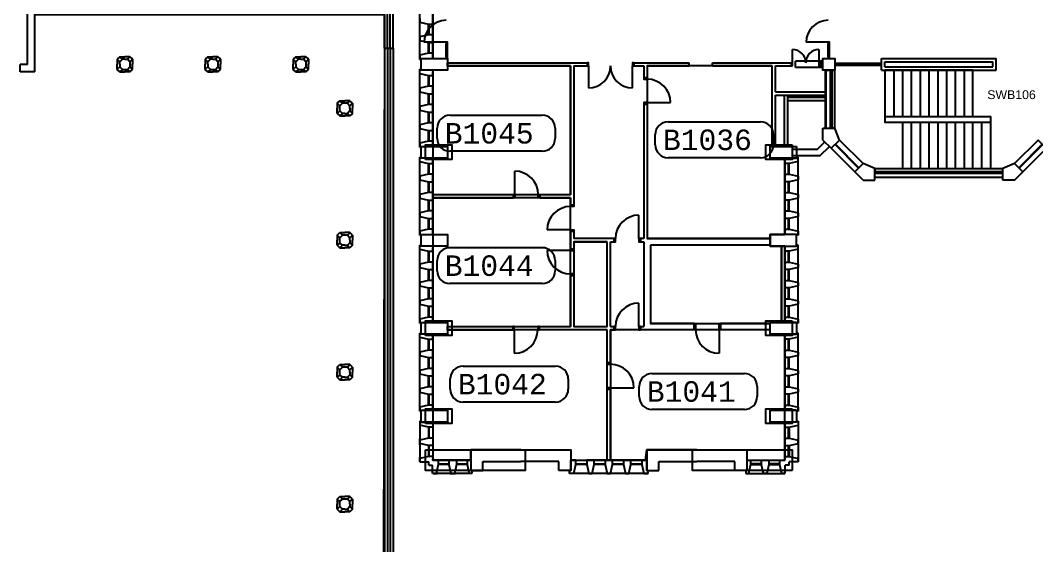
# Model space of a CAD drawing. Header units: millimetres. Extents: x -12337 to 132498, y -9485 to 82319.
# Drawn here: x -12337 to 22313, y 8752 to 26669 of the extents above; entities that cross this region are included whole.
import ezdxf

# ---------------------------------------------------------------- set-up
doc = ezdxf.new("R2010")
doc.units = ezdxf.units.MM
for name, color, linetype in [('Basement 1 - Doors Windows and Openings', 7, 'Continuous'), ('Basement 1 - General', 7, 'Continuous'), ('Basement 1 - Spaces and Zones', 7, 'Continuous'), ('Basement 1 - Stairs', 7, 'Continuous'), ('Basement 1 - Structural Members', 7, 'Continuous'), ('Basement 1 - Walls', 7, 'Continuous'), ('Basement 2 - Spaces and Zones', 7, 'Continuous'), ('Basement 2 - Structural Members', 7, 'Continuous')]:
    doc.layers.add(name, color=color, linetype=linetype)
doc.styles.add('arial', font='arial.ttf')
doc.styles.add('monotxt', font='monotxt.shx')

msp = doc.modelspace()

# ---------------------------------------------------------------- linework, layer by layer
at = {"layer": 'Basement 1 - Doors Windows and Openings', "color": 1, "linetype": 'Continuous'}
for p, q in [((1278, 25338, 2700), (1278, 28001, 2700)), ((1728, 27969, 2700), (1728, 25369, 2700)), ((1728, 25369, 2700), (1728, 27423, 2700)), ((1278, 26730, 2700), (1278, 26609, 2700)), ((1278, 26609, 2700), (1578, 26541, 2700)), ((1578, 26173, 2700), (1578, 26541, 2700)), ((1578, 26541, 2700), (1728, 26541, 2700)), ((1598, 26173, 2700), (1598, 26541, 2700)), ((1728, 26541, 2700), (1728, 26173, 2700)), ((1578, 26173, 2700), (1278, 26105, 2700)), ((1278, 26105, 2700), (1278, 25984, 2700)), ((1728, 26173, 2700), (1578, 26173, 2700)), ((1278, 25984, 2700), (1578, 25916, 2700)), ((1578, 25548, 2700), (1578, 25916, 2700)), ((1578, 25916, 2700), (1728, 25916, 2700)), ((1598, 25548, 2700), (1598, 25916, 2700)), ((1728, 25916, 2700), (1728, 25548, 2700)), ((1578, 25548, 2700), (1278, 25480, 2700)), ((1278, 25480, 2700), (1278, 25338, 2700)), ((1278, 25338, 2700), (1328, 25338, 2700)), ((1328, 25369, 2700), (1728, 25369, 2700)), ((1328, 25338, 2700), (1328, 25369, 2700)), ((1728, 25548, 2700), (1578, 25548, 2700)), ((1278, 22338, 2700), (1278, 25001, 2700)), ((1278, 25001, 2700), (1328, 25001, 2700)), ((1728, 24969, 2700), (1728, 22369, 2700)), ((1278, 24859, 2700), (1578, 24791, 2700)), ((1578, 24423, 2700), (1578, 24791, 2700)), ((1578, 24791, 2700), (1728, 24791, 2700)), ((1598, 24423, 2700), (1598, 24791, 2700)), ((1728, 24791, 2700), (1728, 24919, 2700)), ((1578, 24423, 2700), (1278, 24355, 2700)), ((1278, 24355, 2700), (1278, 24234, 2700)), ((1728, 24423, 2700), (1578, 24423, 2700)), ((1728, 22369, 2700), (1728, 24423, 2700)), ((1278, 24234, 2700), (1578, 24166, 2700)), ((1578, 23798, 2700), (1578, 24166, 2700)), ((1578, 24166, 2700), (1728, 24166, 2700)), ((1598, 23798, 2700), (1598, 24166, 2700)), ((1728, 24166, 2700), (1728, 23798, 2700)), ((1578, 23798, 2700), (1278, 23730, 2700)), ((1278, 23730, 2700), (1278, 23609, 2700)), ((1278, 23609, 2700), (1578, 23541, 2700)), ((1728, 23798, 2700), (1578, 23798, 2700)), ((1578, 23173, 2700), (1578, 23541, 2700)), ((1578, 23541, 2700), (1728, 23541, 2700)), ((1598, 23173, 2700), (1598, 23541, 2700)), ((1728, 23541, 2700), (1728, 23173, 2700)), ((1578, 23173, 2700), (1278, 23105, 2700)), ((1278, 23105, 2700), (1278, 22984, 2700)), ((1278, 22984, 2700), (1578, 22916, 2700)), ((1728, 23173, 2700), (1578, 23173, 2700)), ((1578, 22548, 2700), (1578, 22916, 2700)), ((1578, 22916, 2700), (1728, 22916, 2700)), ((1598, 22548, 2700), (1598, 22916, 2700)), ((1728, 22916, 2700), (1728, 22548, 2700)), ((1578, 22548, 2700), (1278, 22480, 2700)), ((1728, 22548, 2700), (1578, 22548, 2700)), ((1278, 22480, 2700), (1278, 22338, 2700)), ((1278, 22338, 2700), (1328, 22338, 2700)), ((1328, 22338, 2700), (1328, 22369, 2700)), ((1328, 22369, 2700), (1728, 22369, 2700)), ((16240, 21629, 2700), (15438, 22431, 2700)), ((15452, 22445, 2700), (16254, 21643, 2700)), ((22504, 22445, 2700), (21702, 21643, 2700)), ((21717, 21629, 2700), (22518, 22431, 2700)), ((1278, 22001, 2700), (1328, 22001, 2700)), ((1278, 19338, 2700), (1278, 22001, 2700)), ((1278, 21859, 2700), (1578, 21791, 2700)), ((1728, 21969, 2700), (1728, 19369, 2700)), ((1728, 21791, 2700), (1728, 21919, 2700)), ((13728, 21969, 2700), (13728, 19369, 2700)), ((13728, 21791, 2700), (13728, 21919, 2700)), ((14178, 21859, 2700), (13878, 21791, 2700)), ((14178, 22001, 2700), (14128, 22001, 2700)), ((14178, 19338, 2700), (14178, 22001, 2700)), ((1578, 21791, 2700), (1728, 21791, 2700)), ((1578, 21423, 2700), (1578, 21791, 2700)), ((1598, 21423, 2700), (1598, 21791, 2700)), ((13878, 21791, 2700), (13728, 21791, 2700)), ((13858, 21423, 2700), (13858, 21791, 2700)), ((13878, 21423, 2700), (13878, 21791, 2700)), ((16268, 21658, 2700), (16395, 21785, 2700)), ((21688, 21658, 2700), (21561, 21785, 2700)), ((1578, 21423, 2700), (1278, 21355, 2700)), ((1278, 21355, 2700), (1278, 21234, 2700)), ((1278, 21234, 2700), (1578, 21166, 2700)), ((1728, 21423, 2700), (1578, 21423, 2700)), ((1578, 21166, 2700), (1728, 21166, 2700)), ((1578, 20798, 2700), (1578, 21166, 2700)), ((1598, 20798, 2700), (1598, 21166, 2700)), ((1728, 19369, 2700), (1728, 21423, 2700)), ((1728, 21166, 2700), (1728, 20798, 2700)), ((13728, 19369, 2700), (13728, 21423, 2700)), ((13728, 21423, 2700), (13878, 21423, 2700)), ((13728, 21166, 2700), (13728, 20798, 2700)), ((13878, 21166, 2700), (13728, 21166, 2700)), ((13858, 20798, 2700), (13858, 21166, 2700)), ((13878, 21423, 2700), (14178, 21355, 2700)), ((14178, 21234, 2700), (13878, 21166, 2700)), ((13878, 20798, 2700), (13878, 21166, 2700)), ((14178, 21355, 2700), (14178, 21234, 2700)), ((1578, 20798, 2700), (1278, 20730, 2700)), ((1728, 20798, 2700), (1578, 20798, 2700)), ((13728, 20798, 2700), (13878, 20798, 2700)), ((13878, 20798, 2700), (14178, 20730, 2700)), ((1278, 20730, 2700), (1278, 20609, 2700)), ((1278, 20609, 2700), (1578, 20541, 2700)), ((1578, 20173, 2700), (1578, 20541, 2700)), ((1578, 20541, 2700), (1728, 20541, 2700)), ((1598, 20173, 2700), (1598, 20541, 2700)), ((1728, 20541, 2700), (1728, 20173, 2700)), ((13728, 20541, 2700), (13728, 20173, 2700)), ((13878, 20541, 2700), (13728, 20541, 2700)), ((13858, 20173, 2700), (13858, 20541, 2700)), ((14178, 20609, 2700), (13878, 20541, 2700)), ((13878, 20173, 2700), (13878, 20541, 2700)), ((14178, 20730, 2700), (14178, 20609, 2700)), ((1578, 20173, 2700), (1278, 20105, 2700)), ((1278, 20105, 2700), (1278, 19984, 2700)), ((1728, 20173, 2700), (1578, 20173, 2700)), ((13728, 20173, 2700), (13878, 20173, 2700)), ((13878, 20173, 2700), (14178, 20105, 2700)), ((14178, 20105, 2700), (14178, 19984, 2700)), ((1278, 19984, 2700), (1578, 19916, 2700)), ((1578, 19548, 2700), (1578, 19916, 2700)), ((1578, 19916, 2700), (1728, 19916, 2700)), ((1598, 19548, 2700), (1598, 19916, 2700)), ((1728, 19916, 2700), (1728, 19548, 2700)), ((13878, 19916, 2700), (13728, 19916, 2700)), ((13728, 19916, 2700), (13728, 19548, 2700)), ((13858, 19548, 2700), (13858, 19916, 2700)), ((14178, 19984, 2700), (13878, 19916, 2700)), ((13878, 19548, 2700), (13878, 19916, 2700)), ((1578, 19548, 2700), (1278, 19480, 2700)), ((1278, 19480, 2700), (1278, 19338, 2700)), ((1728, 19548, 2700), (1578, 19548, 2700)), ((13728, 19548, 2700), (13878, 19548, 2700)), ((13878, 19548, 2700), (14178, 19480, 2700)), ((14178, 19480, 2700), (14178, 19338, 2700)), ((1278, 19338, 2700), (1328, 19338, 2700)), ((1328, 19338, 2700), (1328, 19369, 2700)), ((1328, 19369, 2700), (1728, 19369, 2700)), ((14128, 19369, 2700), (13728, 19369, 2700)), ((14128, 19338, 2700), (14128, 19369, 2700)), ((14178, 19338, 2700), (14128, 19338, 2700)), ((1278, 16338, 2700), (1278, 19001, 2700)), ((1278, 19001, 2700), (1328, 19001, 2700)), ((1278, 18859, 2700), (1578, 18791, 2700)), ((1578, 18791, 2700), (1728, 18791, 2700)), ((1578, 18423, 2700), (1578, 18791, 2700)), ((1598, 18423, 2700), (1598, 18791, 2700)), ((1728, 18969, 2700), (1728, 16369, 2700)), ((1728, 18791, 2700), (1728, 18919, 2700)), ((13728, 18969, 2700), (13728, 16369, 2700)), ((13728, 18791, 2700), (13728, 18919, 2700)), ((13878, 18791, 2700), (13728, 18791, 2700)), ((13858, 18423, 2700), (13858, 18791, 2700)), ((14178, 18859, 2700), (13878, 18791, 2700)), ((13878, 18423, 2700), (13878, 18791, 2700)), ((14178, 19001, 2700), (14128, 19001, 2700)), ((14178, 16338, 2700), (14178, 19001, 2700)), ((1578, 18423, 2700), (1278, 18355, 2700)), ((1728, 18423, 2700), (1578, 18423, 2700)), ((1728, 16369, 2700), (1728, 18423, 2700)), ((13728, 18423, 2700), (13878, 18423, 2700)), ((13728, 16369, 2700), (13728, 18423, 2700)), ((13878, 18423, 2700), (14178, 18355, 2700)), ((1278, 18355, 2700), (1278, 18234, 2700)), ((1278, 18234, 2700), (1578, 18166, 2700)), ((1578, 18166, 2700), (1728, 18166, 2700)), ((1578, 17798, 2700), (1578, 18166, 2700)), ((1598, 17798, 2700), (1598, 18166, 2700)), ((1728, 18166, 2700), (1728, 17798, 2700)), ((13728, 18166, 2700), (13728, 17798, 2700)), ((13878, 18166, 2700), (13728, 18166, 2700)), ((13858, 17798, 2700), (13858, 18166, 2700)), ((14178, 18234, 2700), (13878, 18166, 2700)), ((13878, 17798, 2700), (13878, 18166, 2700)), ((14178, 18355, 2700), (14178, 18234, 2700)), ((1578, 17798, 2700), (1278, 17730, 2700)), ((1278, 17730, 2700), (1278, 17609, 2700)), ((1728, 17798, 2700), (1578, 17798, 2700)), ((13728, 17798, 2700), (13878, 17798, 2700)), ((13878, 17798, 2700), (14178, 17730, 2700)), ((14178, 17730, 2700), (14178, 17609, 2700)), ((1278, 17609, 2700), (1578, 17541, 2700)), ((1578, 17541, 2700), (1728, 17541, 2700)), ((1578, 17173, 2700), (1578, 17541, 2700)), ((1598, 17173, 2700), (1598, 17541, 2700)), ((1728, 17541, 2700), (1728, 17173, 2700)), ((13878, 17541, 2700), (13728, 17541, 2700)), ((13728, 17541, 2700), (13728, 17173, 2700)), ((13858, 17173, 2700), (13858, 17541, 2700)), ((14178, 17609, 2700), (13878, 17541, 2700)), ((13878, 17173, 2700), (13878, 17541, 2700)), ((1578, 17173, 2700), (1278, 17105, 2700)), ((1278, 17105, 2700), (1278, 16984, 2700)), ((1278, 16984, 2700), (1578, 16916, 2700)), ((1728, 17173, 2700), (1578, 17173, 2700)), ((13728, 17173, 2700), (13878, 17173, 2700)), ((13878, 17173, 2700), (14178, 17105, 2700)), ((14178, 16984, 2700), (13878, 16916, 2700)), ((14178, 17105, 2700), (14178, 16984, 2700)), ((1578, 16916, 2700), (1728, 16916, 2700)), ((1578, 16548, 2700), (1578, 16916, 2700)), ((1598, 16548, 2700), (1598, 16916, 2700)), ((1728, 16916, 2700), (1728, 16548, 2700)), ((13728, 16916, 2700), (13728, 16548, 2700)), ((13878, 16916, 2700), (13728, 16916, 2700)), ((13858, 16548, 2700), (13858, 16916, 2700)), ((13878, 16548, 2700), (13878, 16916, 2700)), ((1578, 16548, 2700), (1278, 16480, 2700)), ((1278, 16480, 2700), (1278, 16338, 2700)), ((1278, 16338, 2700), (1328, 16338, 2700)), ((1328, 16338, 2700), (1328, 16369, 2700)), ((1328, 16369, 2700), (1728, 16369, 2700)), ((1728, 16548, 2700), (1578, 16548, 2700)), ((13728, 16548, 2700), (13878, 16548, 2700)), ((14128, 16369, 2700), (13728, 16369, 2700)), ((13878, 16548, 2700), (14178, 16480, 2700)), ((14128, 16338, 2700), (14128, 16369, 2700)), ((14178, 16338, 2700), (14128, 16338, 2700)), ((14178, 16480, 2700), (14178, 16338, 2700)), ((1278, 16001, 2700), (1328, 16001, 2700)), ((1278, 13338, 2700), (1278, 16001, 2700)), ((1728, 15969, 2700), (1728, 13369, 2700)), ((13728, 15969, 2700), (13728, 13369, 2700)), ((14178, 16001, 2700), (14128, 16001, 2700)), ((14178, 13338, 2700), (14178, 16001, 2700)), ((1278, 15859, 2700), (1578, 15791, 2700)), ((1578, 15791, 2700), (1728, 15791, 2700)), ((1578, 15423, 2700), (1578, 15791, 2700)), ((1598, 15423, 2700), (1598, 15791, 2700)), ((1728, 15791, 2700), (1728, 15919, 2700)), ((13728, 15791, 2700), (13728, 15919, 2700)), ((13878, 15791, 2700), (13728, 15791, 2700)), ((13858, 15423, 2700), (13858, 15791, 2700)), ((14178, 15859, 2700), (13878, 15791, 2700)), ((13878, 15423, 2700), (13878, 15791, 2700)), ((1578, 15423, 2700), (1278, 15355, 2700)), ((1278, 15355, 2700), (1278, 15234, 2700)), ((1728, 15423, 2700), (1578, 15423, 2700)), ((1728, 13369, 2700), (1728, 15423, 2700)), ((13728, 13369, 2700), (13728, 15423, 2700)), ((13728, 15423, 2700), (13878, 15423, 2700)), ((13878, 15423, 2700), (14178, 15355, 2700)), ((14178, 15355, 2700), (14178, 15234, 2700)), ((1278, 15234, 2700), (1578, 15166, 2700)), ((1578, 14798, 2700), (1578, 15166, 2700)), ((1578, 15166, 2700), (1728, 15166, 2700)), ((1598, 14798, 2700), (1598, 15166, 2700)), ((1728, 15166, 2700), (1728, 14798, 2700)), ((13728, 15166, 2700), (13728, 14798, 2700)), ((13878, 15166, 2700), (13728, 15166, 2700)), ((13858, 14798, 2700), (13858, 15166, 2700)), ((14178, 15234, 2700), (13878, 15166, 2700)), ((13878, 14798, 2700), (13878, 15166, 2700)), ((1578, 14798, 2700), (1278, 14730, 2700)), ((1278, 14730, 2700), (1278, 14609, 2700)), ((1278, 14609, 2700), (1578, 14541, 2700)), ((1728, 14798, 2700), (1578, 14798, 2700)), ((13728, 14798, 2700), (13878, 14798, 2700)), ((13878, 14798, 2700), (14178, 14730, 2700)), ((14178, 14609, 2700), (13878, 14541, 2700)), ((14178, 14730, 2700), (14178, 14609, 2700)), ((1578, 14173, 2700), (1578, 14541, 2700)), ((1578, 14541, 2700), (1728, 14541, 2700)), ((1598, 14173, 2700), (1598, 14541, 2700)), ((1728, 14541, 2700), (1728, 14173, 2700)), ((13728, 14541, 2700), (13728, 14173, 2700)), ((13878, 14541, 2700), (13728, 14541, 2700)), ((13858, 14173, 2700), (13858, 14541, 2700)), ((13878, 14173, 2700), (13878, 14541, 2700)), ((1578, 14173, 2700), (1278, 14105, 2700)), ((1278, 14105, 2700), (1278, 13984, 2700)), ((1278, 13984, 2700), (1578, 13916, 2700)), ((1728, 14173, 2700), (1578, 14173, 2700)), ((1578, 13916, 2700), (1728, 13916, 2700)), ((1578, 13548, 2700), (1578, 13916, 2700)), ((1598, 13548, 2700), (1598, 13916, 2700)), ((1728, 13916, 2700), (1728, 13548, 2700)), ((13728, 14173, 2700), (13878, 14173, 2700)), ((13728, 13916, 2700), (13728, 13548, 2700)), ((13878, 13916, 2700), (13728, 13916, 2700)), ((13858, 13548, 2700), (13858, 13916, 2700)), ((13878, 14173, 2700), (14178, 14105, 2700)), ((14178, 13984, 2700), (13878, 13916, 2700)), ((13878, 13548, 2700), (13878, 13916, 2700)), ((14178, 14105, 2700), (14178, 13984, 2700)), ((1578, 13548, 2700), (1278, 13480, 2700)), ((1728, 13548, 2700), (1578, 13548, 2700)), ((13728, 13548, 2700), (13878, 13548, 2700)), ((13878, 13548, 2700), (14178, 13480, 2700)), ((1278, 13480, 2700), (1278, 13338, 2700)), ((1278, 13338, 2700), (1328, 13338, 2700)), ((1328, 13338, 2700), (1328, 13369, 2700)), ((1328, 13369, 2700), (1728, 13369, 2700)), ((14128, 13369, 2700), (13728, 13369, 2700)), ((14128, 13338, 2700), (14128, 13369, 2700)), ((14178, 13338, 2700), (14128, 13338, 2700)), ((14178, 13480, 2700), (14178, 13338, 2700)), ((1278, 13001, 2700), (1278, 11669, 2700)), ((1328, 13001, 2700), (1278, 13001, 2700)), ((1278, 13001, 2700), (1278, 12851, 2700)), ((1578, 12791, 2700), (1278, 12859, 2700)), ((1728, 12969, 2700), (1728, 12294, 2700)), ((13728, 12969, 2700), (13728, 12294, 2700)), ((13878, 12791, 2700), (14178, 12859, 2700)), ((14128, 13001, 2700), (14178, 13001, 2700)), ((14178, 13001, 2700), (14178, 11669, 2700)), ((14178, 13001, 2700), (14178, 12851, 2700)), ((1728, 12791, 2700), (1578, 12791, 2700)), ((1578, 12791, 2700), (1578, 12423, 2700)), ((1598, 12423, 2700), (1598, 12791, 2700)), ((13728, 12791, 2700), (13878, 12791, 2700)), ((13858, 12423, 2700), (13858, 12791, 2700)), ((13878, 12791, 2700), (13878, 12423, 2700)), ((1578, 12423, 2700), (1278, 12355, 2700)), ((1278, 12194, 2700), (1278, 12394, 2700)), ((1278, 12294, 2700), (1278, 12194, 2700)), ((1578, 12166, 2700), (1278, 12234, 2700)), ((1728, 12423, 2700), (1578, 12423, 2700)), ((1728, 12166, 2700), (1578, 12166, 2700)), ((1578, 12166, 2700), (1578, 11798, 2700)), ((1598, 11798, 2700), (1598, 12166, 2700)), ((1728, 12294, 2700), (1728, 12144, 2700)), ((1728, 12294, 2700), (1728, 11692, 2700)), ((13728, 12423, 2700), (13878, 12423, 2700)), ((13728, 12294, 2700), (13728, 12144, 2700)), ((13728, 12294, 2700), (13728, 11692, 2700)), ((13728, 12166, 2700), (13878, 12166, 2700)), ((13858, 11798, 2700), (13858, 12166, 2700)), ((13878, 12423, 2700), (14178, 12355, 2700)), ((13878, 12166, 2700), (14178, 12234, 2700)), ((13878, 12166, 2700), (13878, 11798, 2700)), ((14178, 12194, 2700), (14178, 12394, 2700)), ((14178, 12294, 2700), (14178, 12194, 2700)), ((1578, 11798, 2700), (1278, 11730, 2700)), ((1728, 11798, 2700), (1578, 11798, 2700)), ((13728, 11798, 2700), (13878, 11798, 2700)), ((13878, 11798, 2700), (14178, 11730, 2700)), ((1278, 11669, 2700), (1278, 11769, 2700)), ((1278, 11669, 2700), (1278, 11609, 2700)), ((1278, 11609, 2700), (1278, 11669, 2700)), ((1278, 11609, 2700), (1585, 11609, 2700)), ((1585, 11497, 2700), (1585, 11609, 2700)), ((1585, 11497, 2700), (1718, 11497, 2700)), ((1718, 11219, 2700), (1718, 11497, 2700)), ((1728, 11669, 2700), (1728, 11719, 2700)), ((2403, 11669, 2700), (1728, 11669, 2700)), ((1907, 11519, 2700), (1839, 11219, 2700)), ((1907, 11669, 2700), (1907, 11519, 2700)), ((1907, 11539, 2700), (2275, 11539, 2700)), ((2275, 11519, 2700), (1907, 11519, 2700)), ((2403, 11669, 2700), (2253, 11669, 2700)), ((2275, 11669, 2700), (2275, 11519, 2700)), ((2275, 11519, 2700), (2343, 11219, 2700)), ((3028, 11669, 2700), (2403, 11669, 2700)), ((2532, 11519, 2700), (2464, 11219, 2700)), ((2532, 11669, 2700), (2532, 11519, 2700)), ((2532, 11539, 2700), (2900, 11539, 2700)), ((2900, 11519, 2700), (2532, 11519, 2700)), ((2900, 11669, 2700), (2900, 11519, 2700)), ((2900, 11519, 2700), (2968, 11219, 2700)), ((3028, 11669, 2700), (3028, 11319, 2700)), ((6428, 11669, 2700), (8978, 11669, 2700)), ((6607, 11669, 2700), (6478, 11669, 2700)), ((6539, 11219, 2700), (6607, 11519, 2700)), ((6607, 11519, 2700), (6607, 11669, 2700)), ((6607, 11539, 2700), (6975, 11539, 2700)), ((6975, 11519, 2700), (6607, 11519, 2700)), ((9028, 11669, 2700), (6975, 11669, 2700)), ((6975, 11669, 2700), (6975, 11519, 2700)), ((6975, 11519, 2700), (7043, 11219, 2700)), ((7164, 11219, 2700), (7232, 11519, 2700)), ((7232, 11519, 2700), (7232, 11669, 2700)), ((7232, 11669, 2700), (7600, 11669, 2700)), ((7232, 11539, 2700), (7600, 11539, 2700)), ((7600, 11519, 2700), (7232, 11519, 2700)), ((7600, 11669, 2700), (7600, 11519, 2700)), ((7600, 11519, 2700), (7668, 11219, 2700)), ((7789, 11219, 2700), (7857, 11519, 2700)), ((7857, 11519, 2700), (7857, 11669, 2700)), ((7857, 11669, 2700), (8225, 11669, 2700)), ((7857, 11539, 2700), (8225, 11539, 2700)), ((8225, 11519, 2700), (7857, 11519, 2700)), ((8225, 11669, 2700), (8225, 11519, 2700)), ((8225, 11519, 2700), (8293, 11219, 2700)), ((8414, 11219, 2700), (8482, 11519, 2700)), ((8482, 11669, 2700), (8850, 11669, 2700)), ((8482, 11519, 2700), (8482, 11669, 2700)), ((8482, 11539, 2700), (8850, 11539, 2700)), ((8850, 11519, 2700), (8482, 11519, 2700)), ((8850, 11669, 2700), (8850, 11519, 2700)), ((8850, 11519, 2700), (8918, 11219, 2700)), ((12428, 11669, 2700), (13053, 11669, 2700)), ((12428, 11669, 2700), (12428, 11319, 2700)), ((12557, 11519, 2700), (12489, 11219, 2700)), ((12557, 11669, 2700), (12557, 11519, 2700)), ((12925, 11539, 2700), (12557, 11539, 2700)), ((12557, 11519, 2700), (12925, 11519, 2700)), ((12925, 11669, 2700), (12925, 11519, 2700)), ((12925, 11519, 2700), (12993, 11219, 2700)), ((13053, 11669, 2700), (13203, 11669, 2700)), ((13053, 11669, 2700), (13728, 11669, 2700)), ((13182, 11519, 2700), (13114, 11219, 2700)), ((13182, 11669, 2700), (13182, 11519, 2700)), ((13550, 11539, 2700), (13182, 11539, 2700)), ((13182, 11519, 2700), (13550, 11519, 2700)), ((13550, 11669, 2700), (13550, 11519, 2700)), ((13550, 11519, 2700), (13618, 11219, 2700)), ((13728, 11669, 2700), (13728, 11719, 2700)), ((13739, 11219, 2700), (13739, 11497, 2700)), ((13871, 11497, 2700), (13739, 11497, 2700)), ((14178, 11609, 2700), (13871, 11609, 2700)), ((13871, 11497, 2700), (13871, 11609, 2700)), ((14178, 11669, 2700), (14178, 11769, 2700)), ((14178, 11609, 2700), (14178, 11669, 2700)), ((14178, 11669, 2700), (14178, 11609, 2700)), ((3060, 11219, 2700), (1730, 11219, 2700)), ((1730, 11219, 2700), (1878, 11219, 2700)), ((2403, 11219, 2700), (2303, 11219, 2700)), ((2303, 11219, 2700), (2503, 11219, 2700)), ((3060, 11219, 2700), (2960, 11219, 2700)), ((3060, 11319, 2700), (3028, 11319, 2700)), ((3060, 11319, 2700), (3060, 11219, 2700)), ((6390, 11219, 2700), (6390, 11319, 2700)), ((9066, 11219, 2700), (6390, 11219, 2700)), ((7043, 11219, 2700), (7164, 11219, 2700)), ((7668, 11219, 2700), (7789, 11219, 2700)), ((8293, 11219, 2700), (8414, 11219, 2700)), ((8918, 11219, 2700), (9066, 11219, 2700)), ((9066, 11219, 2700), (9066, 11319, 2700)), ((12397, 11319, 2700), (12397, 11219, 2700)), ((12397, 11319, 2700), (12428, 11319, 2700)), ((12397, 11219, 2700), (13726, 11219, 2700)), ((12397, 11219, 2700), (12497, 11219, 2700)), ((13153, 11219, 2700), (12953, 11219, 2700)), ((13053, 11219, 2700), (13153, 11219, 2700)), ((13726, 11219, 2700), (13578, 11219, 2700))]:
    msp.add_line(p, q, dxfattribs=at)
at = {"layer": 'Basement 1 - Doors Windows and Openings', "color": 1, "linetype": 'Continuous', "lineweight": -3}
for p, q in [((2178, 25919, 2700), (1428, 25919, 2700)), ((2178, 25419, 2700), (2178, 25869, 2700)), ((2203, 25419, 2700), (2203, 25869, 2700)), ((2228, 25419, 2700), (2228, 25869, 2700)), ((13992, 25224, 2700), (13992, 25674, 2700)), ((15203, 25919, 2700), (14453, 25919, 2700)), ((14892, 25674, 2700), (14892, 25224, 2700)), ((15203, 25419, 2700), (15203, 25869, 2700)), ((15228, 25419, 2700), (15228, 25869, 2700)), ((15253, 25419, 2700), (15253, 25869, 2700)), ((7033, 25114, 2700), (7033, 24364, 2700)), ((8533, 24364, 2700), (8533, 25114, 2700)), ((9033, 23862, 2700), (9833, 23862, 2700)), ((4523, 20724, 2700), (4523, 21524, 2700)), ((8753, 19224, 2700), (8753, 20024, 2700)), ((6423, 19519, 2700), (5623, 19519, 2700)), ((6423, 18819, 2700), (5623, 18819, 2700)), ((8753, 16224, 2700), (8753, 17024, 2700)), ((4505, 16114, 2700), (4505, 15314, 2700)), ((11486, 16114, 2700), (11486, 15314, 2700)), ((7783, 14138, 2700), (8583, 14138, 2700))]:
    msp.add_line(p, q, dxfattribs=at)
at = {"layer": 'Basement 1 - Doors Windows and Openings', "color": 1, "linetype": 'Continuous', "lineweight": -3, "elevation": 2700}
for points in [[(2228, 25869), (2228, 25919), (2178, 25919), (2178, 25869), (2228, 25869)], [(15253, 25869), (15253, 25919), (15203, 25919), (15203, 25869), (15253, 25869)], [(2228, 25369), (2228, 25419), (2178, 25419), (2178, 25369), (2228, 25369)], [(15253, 25369), (15253, 25419), (15203, 25419), (15203, 25369), (15253, 25369)], [(7033, 25114), (7033, 25224), (6983, 25224), (6983, 25114), (7033, 25114)], [(8583, 25114), (8583, 25224), (8533, 25224), (8533, 25114), (8583, 25114)], [(13992, 25114), (13992, 25224), (13942, 25224), (13942, 25114), (13992, 25114)], [(14942, 25114), (14942, 25224), (14892, 25224), (14892, 25114), (14942, 25114)], [(9033, 24662), (9033, 24712), (8923, 24712), (8923, 24662), (9033, 24662)], [(9033, 23812), (9033, 23862), (8923, 23862), (8923, 23812), (9033, 23812)], [(4473, 20724), (4523, 20724), (4523, 20614), (4473, 20614), (4473, 20724)], [(5323, 20724), (5373, 20724), (5373, 20614), (5323, 20614), (5323, 20724)], [(6423, 20319), (6423, 20369), (6533, 20369), (6533, 20319), (6423, 20319)], [(6423, 19469), (6423, 19519), (6533, 19519), (6533, 19469), (6423, 19469)], [(7953, 19224), (7903, 19224), (7903, 19114), (7953, 19114), (7953, 19224)], [(8803, 19224), (8753, 19224), (8753, 19114), (8803, 19114), (8803, 19224)], [(6423, 18869), (6423, 18819), (6533, 18819), (6533, 18869), (6423, 18869)], [(6423, 18019), (6423, 17969), (6533, 17969), (6533, 18019), (6423, 18019)], [(10686, 16114), (10636, 16114), (10636, 16334), (10686, 16334), (10686, 16114)], [(11536, 16114), (11486, 16114), (11486, 16334), (11536, 16334), (11536, 16114)], [(4455, 16114), (4505, 16114), (4505, 16224), (4455, 16224), (4455, 16114)], [(5305, 16114), (5355, 16114), (5355, 16224), (5305, 16224), (5305, 16114)], [(7953, 16224), (7903, 16224), (7903, 16114), (7953, 16114), (7953, 16224)], [(8803, 16224), (8753, 16224), (8753, 16114), (8803, 16114), (8803, 16224)], [(7783, 14938), (7783, 14988), (7673, 14988), (7673, 14938), (7783, 14938)], [(7783, 14088), (7783, 14138), (7673, 14138), (7673, 14088), (7783, 14088)]]:
    msp.add_lwpolyline(points, dxfattribs=at)
at = {"layer": 'Basement 1 - Doors Windows and Openings', "color": 1, "linetype": 'Continuous', "elevation": 2700}
for points in [[(1728, 24969), (1328, 24969), (1328, 25001)], [(16395, 21785), (16113, 21502), (15311, 22304), (15594, 22586), (16395, 21785)], [(21561, 21785), (21844, 21502), (22645, 22304), (22363, 22586), (21561, 21785)], [(1728, 21969), (1328, 21969), (1328, 22001)], [(13728, 21969), (14128, 21969), (14128, 22001)], [(1728, 18969), (1328, 18969), (1328, 19001)], [(13728, 18969), (14128, 18969), (14128, 19001)], [(1728, 15969), (1328, 15969), (1328, 16001)], [(13728, 15969), (14128, 15969), (14128, 16001)], [(1328, 13001), (1328, 12969), (1728, 12969)], [(14128, 13001), (14128, 12969), (13728, 12969)], [(6390, 11319), (6428, 11319), (6428, 11669)], [(9066, 11319), (9028, 11319), (9028, 11669)]]:
    msp.add_lwpolyline(points, dxfattribs=at)
at = {"layer": 'Basement 1 - Doors Windows and Openings', "color": 1, "linetype": 'Continuous', "lineweight": -3}
for centre, radius, start, end in [((2178, 25919, 2700), 750, 90, 180), ((15203, 25919, 2700), 750, 90, 180), ((13992, 25224, 2700), 450, 0, 90), ((14892, 25224, 2700), 450, 90, 180), ((7033, 25114, 2700), 750, 270, 0), ((8533, 25114, 2700), 750, 180, 270), ((9033, 23862, 2700), 800, 0, 90), ((4523, 20724, 2700), 800, 0, 90), ((6423, 19519, 2700), 800, 90, 180), ((8753, 19224, 2700), 800, 90, 180), ((6423, 18819, 2700), 800, 180, 270), ((8753, 16224, 2700), 800, 90, 180), ((4505, 16114, 2700), 800, 270, 0), ((11486, 16114, 2700), 800, 180, 270), ((7783, 14138, 2700), 800, 0, 90)]:
    msp.add_arc(centre, radius, start, end, dxfattribs=at)
at = {"layer": 'Basement 1 - General', "color": 8, "linetype": 'Continuous'}
for p, q in [((2309, 23431, 2700), (5459, 23431, 2700)), ((1872, 22643, 2700), (1872, 22993, 2700)), ((5897, 22993, 2700), (5897, 22643, 2700)), ((9749, 23208, 2700), (12899, 23208, 2700)), ((9312, 22420, 2700), (9312, 22770, 2700)), ((13337, 22770, 2700), (13337, 22420, 2700)), ((5459, 22206, 2700), (2309, 22206, 2700)), ((12899, 21983, 2700), (9749, 21983, 2700)), ((2309, 18916, 2700), (5459, 18916, 2700)), ((1872, 18128, 2700), (1872, 18478, 2700)), ((5897, 18478, 2700), (5897, 18128, 2700)), ((5459, 17691, 2700), (2309, 17691, 2700)), ((2757, 14875, 2700), (5907, 14875, 2700)), ((9198, 14624, 2700), (12348, 14624, 2700)), ((2320, 14087, 2700), (2320, 14437, 2700)), ((6345, 14437, 2700), (6345, 14087, 2700)), ((8761, 13836, 2700), (8761, 14186, 2700)), ((12786, 14186, 2700), (12786, 13836, 2700)), ((5907, 13650, 2700), (2757, 13650, 2700)), ((12348, 13399, 2700), (9198, 13399, 2700))]:
    msp.add_line(p, q, dxfattribs=at)
for centre, start, end in [((2309, 22993, 2700), 90, 180), ((5459, 22993, 2700), 0, 90), ((9749, 22770, 2700), 90, 180), ((12899, 22770, 2700), 0, 90), ((2309, 22643, 2700), 180, 270), ((5459, 22643, 2700), 270, 0), ((9749, 22420, 2700), 180, 270), ((12899, 22420, 2700), 270, 0), ((2309, 18478, 2700), 90, 180), ((5459, 18478, 2700), 0, 90), ((2309, 18128, 2700), 180, 270), ((5459, 18128, 2700), 270, 0), ((2757, 14437, 2700), 90, 180), ((5907, 14437, 2700), 0, 90), ((9198, 14186, 2700), 90, 180), ((12348, 14186, 2700), 0, 90), ((2757, 14087, 2700), 180, 270), ((5907, 14087, 2700), 270, 0), ((9198, 13836, 2700), 180, 270), ((12348, 13836, 2700), 270, 0)]:
    msp.add_arc(centre, 437, start, end, dxfattribs=at)
at = {"layer": 'Basement 1 - Spaces and Zones', "color": 10, "linetype": 'Continuous', "elevation": 2700}
for points in [[(6423, 25114), (2228, 25114), (2228, 24969), (1728, 24969), (1728, 20724), (6423, 20724), (6423, 25114)], [(13298, 25114), (9033, 25114), (9033, 19224), (13228, 19224), (13228, 19369), (13728, 19369), (13728, 21969), (13228, 21969), (13228, 22369), (13298, 22369), (13298, 25114)], [(6423, 20614), (1728, 20614), (1728, 16369), (2228, 16369), (2228, 16224), (6423, 16224), (6423, 20614)], [(7673, 19114), (6533, 19114), (6533, 16224), (7673, 16224), (7673, 19114)], [(9143, 19004), (9143, 16334), (13228, 16334), (13228, 16369), (13618, 16369), (13618, 18969), (13228, 18969), (13228, 19004), (9143, 19004)], [(7673, 16114), (2228, 16114), (2228, 15969), (1728, 15969), (1728, 11669), (3028, 11669), (3028, 12019), (6428, 12019), (6428, 11669), (7673, 11669), (7673, 16114)], [(13228, 16114), (7783, 16114), (7783, 11669), (8978, 11669), (9028, 12019), (12428, 12019), (12428, 11669), (13728, 11669), (13728, 15969), (13228, 15969), (13228, 16114)]]:
    msp.add_lwpolyline(points, close=True, dxfattribs=at)
at = {"layer": 'Basement 1 - Stairs', "color": 7, "linetype": 'Continuous'}
for p, q in [((17438, 24969, 2700), (17438, 23394, 2700)), ((17738, 24969, 2700), (17738, 23394, 2700)), ((18038, 24969, 2700), (18038, 23394, 2700)), ((18338, 24969, 2700), (18338, 23394, 2700)), ((18638, 24969, 2700), (18638, 23394, 2700)), ((18938, 24969, 2700), (18938, 23394, 2700)), ((19238, 24969, 2700), (19238, 23394, 2700)), ((19538, 24969, 2700), (19538, 23394, 2700)), ((19838, 24969, 2700), (19838, 23394, 2700)), ((17738, 23194, 2700), (17738, 21619, 2700)), ((18038, 23194, 2700), (18038, 21619, 2700)), ((18338, 23194, 2700), (18338, 21619, 2700)), ((18638, 23194, 2700), (18638, 21619, 2700)), ((18938, 23194, 2700), (18938, 21619, 2700)), ((19238, 23194, 2700), (19238, 21619, 2700)), ((19538, 23194, 2700), (19538, 21619, 2700)), ((19838, 23194, 2700), (19838, 21619, 2700)), ((20138, 21619, 2700), (20138, 23194, 2700)), ((20438, 21619, 2700), (20438, 23194, 2700)), ((20738, 23194, 2700), (20738, 21619, 2700)), ((17738, 21619, 2700), (20738, 21619, 2700))]:
    msp.add_line(p, q, dxfattribs=at)
at = {"layer": 'Basement 1 - Stairs', "color": 7, "linetype": 'Continuous', "elevation": 2700}
for points in [[(17003, 25144), (17003, 25194), (15453, 25194), (15453, 25144), (17003, 25144)], [(20138, 24969), (17138, 24969), (17138, 23394), (20138, 23394), (20138, 24969)], [(17138, 23394), (17138, 23194), (20738, 23194)], [(20138, 23394), (20738, 23394), (20738, 23194)]]:
    msp.add_lwpolyline(points, dxfattribs=at)
at = {"layer": 'Basement 1 - Structural Members', "color": 4, "linetype": 'Continuous'}
for p, q in [((15128, 24969, 2700), (15128, 22986, 2700)), ((15128, 24969, 2700), (15268, 24969, 2700)), ((15268, 24969, 2700), (15268, 22986, 2700)), ((15028, 22986, 2700), (15428, 22986, 2700)), ((15028, 22586, 2700), (15028, 22986, 2700)), ((15128, 22986, 2700), (15268, 22986, 2700)), ((15594, 22586, 2700), (15428, 22986, 2700)), ((15028, 22586, 2700), (15311, 22304, 2700)), ((15311, 22304, 2700), (15594, 22586, 2700)), ((16113, 21502, 2700), (16395, 21785, 2700)), ((16395, 21219, 2700), (16113, 21502, 2700)), ((16795, 21619, 2700), (16395, 21785, 2700)), ((16795, 21219, 2700), (16795, 21619, 2700)), ((21561, 21785, 2700), (21161, 21619, 2700)), ((21161, 21219, 2700), (21161, 21619, 2700)), ((21844, 21502, 2700), (21561, 21785, 2700)), ((21561, 21219, 2700), (21844, 21502, 2700)), ((16395, 21219, 2700), (16795, 21219, 2700)), ((16795, 21459, 2700), (21161, 21459, 2700)), ((16795, 21319, 2700), (16795, 21459, 2700)), ((16795, 21319, 2700), (21161, 21319, 2700)), ((21161, 21319, 2700), (21161, 21459, 2700)), ((21561, 21219, 2700), (21161, 21219, 2700)), ((3028, 12019, 2700), (3028, 11319, 2700)), ((4728, 12019, 2700), (3028, 12019, 2700)), ((4728, 12019, 2700), (6428, 12019, 2700)), ((6428, 12019, 2700), (6428, 11319, 2700)), ((9028, 12019, 2700), (9028, 11319, 2700)), ((10728, 12019, 2700), (9028, 12019, 2700)), ((10728, 12019, 2700), (12428, 12019, 2700)), ((12428, 12019, 2700), (12428, 11319, 2700)), ((3428, 11319, 2700), (3428, 11619, 2700)), ((3428, 11619, 2700), (4728, 11619, 2700)), ((6028, 11619, 2700), (4728, 11619, 2700)), ((6028, 11319, 2700), (6028, 11619, 2700)), ((9428, 11619, 2700), (10728, 11619, 2700)), ((9428, 11319, 2700), (9428, 11619, 2700)), ((12028, 11619, 2700), (10728, 11619, 2700)), ((12028, 11319, 2700), (12028, 11619, 2700)), ((3028, 11319, 2700), (3428, 11319, 2700)), ((6428, 11319, 2700), (6028, 11319, 2700)), ((9028, 11319, 2700), (9428, 11319, 2700)), ((12428, 11319, 2700), (12028, 11319, 2700))]:
    msp.add_line(p, q, dxfattribs=at)
at = {"layer": 'Basement 1 - Structural Members', "color": 4, "linetype": 'Continuous', "elevation": 2700}
for points in [[(1328, 24969), (1328, 25369), (2228, 25369), (2228, 24969), (1328, 24969)], [(15428, 24969), (15028, 24969), (15028, 25369), (15428, 25369), (15428, 24969)], [(1328, 21969), (1328, 22369), (2228, 22369), (2228, 21969), (1328, 21969)], [(14128, 22369), (14128, 21969), (13228, 21969), (13228, 22369), (14128, 22369)], [(1328, 18969), (1328, 19369), (2228, 19369), (2228, 18969), (1328, 18969)], [(14128, 18969), (14128, 19369), (13228, 19369), (13228, 18969), (14128, 18969)], [(1328, 15969), (1328, 16369), (2228, 16369), (2228, 15969), (1328, 15969)], [(14128, 16369), (14128, 15969), (13228, 15969), (13228, 16369), (14128, 16369)], [(1328, 12969), (1328, 13369), (2228, 13369), (2228, 12969), (1328, 12969)], [(14128, 13369), (14128, 12969), (13228, 12969), (13228, 13369), (14128, 13369)]]:
    msp.add_lwpolyline(points, dxfattribs=at)
at = {"layer": 'Basement 1 - Walls', "color": 3, "linetype": 'Continuous'}
for p, q in [((17028, 25369), (20928, 25369)), ((17028, 24969), (17028, 25369)), ((20928, 24969), (20928, 25369)), ((2228, 25224), (6983, 25224)), ((2228, 25114), (2228, 25224)), ((2228, 25114), (6423, 25114)), ((2598, 25224), (6983, 25224)), ((6423, 25114), (6423, 20724)), ((6533, 25114), (6983, 25114)), ((6533, 25114), (6533, 20369)), ((6983, 25224), (6983, 25114)), ((8583, 25224), (10464, 25224)), ((8583, 25224), (10464, 25224)), ((8583, 25224), (8583, 25114)), ((8583, 25114), (8923, 25114)), ((8923, 25114), (8923, 24712)), ((9033, 25114), (9033, 24712)), ((10464, 25114), (9033, 25114)), ((9033, 25114), (10464, 25114)), ((10464, 25114), (10464, 25224)), ((11264, 25114), (11264, 25224)), ((11264, 25224), (13942, 25224)), ((11264, 25224), (13344, 25224)), ((11264, 25114), (13298, 25114)), ((11264, 25114), (13298, 25114)), ((13298, 22369), (13298, 25114)), ((13408, 24231), (13408, 25114)), ((13408, 25114), (13942, 25114)), ((13942, 25224), (13942, 25114)), ((14942, 25224), (14942, 25114)), ((14942, 25224), (15028, 25224)), ((14942, 25114), (15028, 25114)), ((15028, 25114), (15028, 25224)), ((15318, 22986), (15318, 24969)), ((15318, 24969), (15428, 24969)), ((15428, 22986), (15428, 24969)), ((17028, 24969), (20928, 24969)), ((17138, 25259), (20818, 25259)), ((17138, 25079), (17138, 25259)), ((17138, 25079), (20818, 25079)), ((20818, 25079), (20818, 25259)), ((8923, 24712), (9033, 24712)), ((13408, 24231), (15128, 24231)), ((13408, 24121), (15128, 24121)), ((13408, 22369), (13408, 24121)), ((13720, 22369), (13720, 24121)), ((13830, 22369), (13830, 24121)), ((13830, 24047), (15128, 24047)), ((13830, 23937), (15128, 23937)), ((15128, 24121), (15128, 24231)), ((15128, 23937), (15128, 24121)), ((8923, 23812), (8923, 19224)), ((8923, 23812), (9033, 23812)), ((9033, 23812), (9033, 19224)), ((15428, 22986), (15318, 22986)), ((13298, 22369), (13408, 22369)), ((13720, 22369), (13830, 22369)), ((16795, 21619), (16795, 21509)), ((16795, 21619), (21161, 21619)), ((16795, 21509), (21161, 21509)), ((21161, 21509), (21161, 21619)), ((1728, 20614), (1728, 20724)), ((1728, 20724), (4473, 20724)), ((1728, 20614), (4473, 20614)), ((4473, 20724), (4473, 20614)), ((5373, 20724), (5373, 20614)), ((5373, 20724), (6423, 20724)), ((5373, 20614), (6423, 20614)), ((6423, 20614), (6423, 20369)), ((6533, 20369), (6423, 20369)), ((6533, 19469), (6423, 19469)), ((6423, 19469), (6423, 18869)), ((6533, 19469), (6533, 19224)), ((7903, 19224), (6533, 19224)), ((6533, 19114), (6533, 18869)), ((6533, 19114), (7673, 19114)), ((7673, 16224), (7673, 19114)), ((7783, 16224), (7783, 19114)), ((7783, 19114), (7903, 19114)), ((7903, 19224), (7903, 19114)), ((8923, 19224), (8803, 19224)), ((8803, 19224), (8803, 19114)), ((8803, 19114), (8923, 19114)), ((8923, 19114), (8923, 16224)), ((13228, 19224), (9033, 19224)), ((13228, 19004), (13228, 19224)), ((6533, 18869), (6423, 18869)), ((13228, 19004), (9143, 19004)), ((9143, 19004), (9143, 16334)), ((13728, 18969), (13618, 18969)), ((13618, 18969), (13618, 16369)), ((13728, 16369), (13728, 18969)), ((6533, 17969), (6423, 17969)), ((6423, 17969), (6423, 16224)), ((6533, 17969), (6533, 16224)), ((10636, 16334), (9143, 16334)), ((10636, 16114), (10636, 16334)), ((11536, 16114), (11536, 16334)), ((13228, 16334), (11536, 16334)), ((13228, 16114), (13228, 16334)), ((13728, 16369), (13618, 16369)), ((2228, 16224), (4455, 16224)), ((2228, 16114), (2228, 16224)), ((2228, 16114), (4455, 16114)), ((4455, 16224), (4455, 16114)), ((5355, 16224), (6423, 16224)), ((5355, 16224), (5355, 16114)), ((7673, 16114), (5355, 16114)), ((6533, 16224), (7673, 16224)), ((7673, 14988), (7673, 16114)), ((7783, 16224), (7903, 16224)), ((7783, 14988), (7783, 16114)), ((7783, 16114), (7903, 16114)), ((7903, 16114), (7783, 16114)), ((7903, 16224), (7903, 16114)), ((8803, 16224), (8803, 16114)), ((8803, 16224), (8923, 16224)), ((10636, 16114), (8803, 16114)), ((13228, 16114), (11536, 16114)), ((7783, 14988), (7673, 14988)), ((7783, 14088), (7673, 14088)), ((7673, 11669), (7673, 14088)), ((7783, 11669), (7783, 14088)), ((7783, 11669), (7673, 11669))]:
    msp.add_line(p, q, dxfattribs=at)
at = {"layer": 'Basement 2 - Spaces and Zones', "color": 1, "linetype": 'Continuous'}
msp.add_lwpolyline([(70628, 76519), (-1322, 76519), (-1322, 76519), (-1322, 36869), (-10522, 36869), (-10522, 35169), (-12337, 35169), (-11846, 26867), (81, 26872), (28, 969), (24428, 969), (24428, 2469), (72028, 2469)], dxfattribs=at)
at = {"layer": 'Basement 2 - Structural Members', "color": 4, "linetype": 'Continuous'}
for p, q in [((-12096, 25161), (-12096, 32935)), ((-11846, 24911), (-11846, 33130)), ((277, 25720), (277, 27068)), ((377, 25720), (377, 27168)), ((81, 25720), (81, 26872)), ((181, 25720), (181, 26972)), ((81, 25720), (375, 25720)), ((81, 25720), (377, 25720)), ((81, 25720), (81, 5869)), ((181, 25720), (181, 5869)), ((275, 25720), (275, 5869)), ((375, 25720), (375, 5869)), ((-8944, 25428), (-9030, 25341)), ((-8944, 25255), (-9030, 25341)), ((-9030, 25341), (-9030, 25169)), ((-8858, 25341), (-8944, 25428)), ((-8944, 25428), (-8772, 25428)), ((-8858, 25341), (-8944, 25255)), ((-8772, 25341), (-8858, 25341)), ((-8600, 25428), (-8772, 25428)), ((-8772, 25341), (-8686, 25341)), ((-8686, 25341), (-8600, 25428)), ((-8600, 25255), (-8686, 25341)), ((-8600, 25428), (-8513, 25341)), ((-8600, 25255), (-8513, 25341)), ((-8513, 25341), (-8513, 25169)), ((-5944, 25428), (-6030, 25341)), ((-6030, 25341), (-6030, 25169)), ((-5944, 25255), (-6030, 25341)), ((-5858, 25341), (-5944, 25428)), ((-5944, 25428), (-5772, 25428)), ((-5858, 25341), (-5944, 25255)), ((-5772, 25341), (-5858, 25341)), ((-5600, 25428), (-5772, 25428)), ((-5772, 25341), (-5686, 25341)), ((-5686, 25341), (-5600, 25428)), ((-5600, 25255), (-5686, 25341)), ((-5600, 25428), (-5513, 25341)), ((-5600, 25255), (-5513, 25341)), ((-5513, 25341), (-5513, 25169)), ((-2944, 25428), (-3030, 25341)), ((-2944, 25255), (-3030, 25341)), ((-3030, 25341), (-3030, 25169)), ((-2858, 25341), (-2944, 25428)), ((-2944, 25428), (-2772, 25428)), ((-2858, 25341), (-2944, 25255)), ((-2772, 25341), (-2858, 25341)), ((-2600, 25428), (-2772, 25428)), ((-2772, 25341), (-2686, 25341)), ((-2686, 25341), (-2600, 25428)), ((-2600, 25255), (-2686, 25341)), ((-2600, 25428), (-2513, 25341)), ((-2600, 25255), (-2513, 25341)), ((-2513, 25341), (-2513, 25169)), ((-12096, 25161), (-12337, 25161)), ((-12337, 24911), (-12337, 25161)), ((-9030, 24997), (-9030, 25169)), ((-8944, 25083), (-9030, 24997)), ((-8944, 24911), (-9030, 24997)), ((-8944, 25169), (-8944, 25255)), ((-8944, 25169), (-8944, 25083)), ((-8944, 25083), (-8858, 24997)), ((-8858, 24997), (-8944, 24911)), ((-8858, 24997), (-8772, 24997)), ((-8772, 24997), (-8686, 24997)), ((-8686, 24997), (-8600, 25083)), ((-8686, 24997), (-8600, 24911)), ((-8600, 25255), (-8600, 25169)), ((-8600, 25169), (-8600, 25083)), ((-8600, 25083), (-8513, 24997)), ((-8600, 24911), (-8513, 24997)), ((-8513, 24997), (-8513, 25169)), ((-6030, 24997), (-6030, 25169)), ((-5944, 25083), (-6030, 24997)), ((-5944, 24911), (-6030, 24997)), ((-5944, 25169), (-5944, 25255)), ((-5944, 25169), (-5944, 25083)), ((-5944, 25083), (-5858, 24997)), ((-5858, 24997), (-5944, 24911)), ((-5858, 24997), (-5772, 24997)), ((-5772, 24997), (-5686, 24997)), ((-5686, 24997), (-5600, 25083)), ((-5686, 24997), (-5600, 24911)), ((-5600, 25255), (-5600, 25169)), ((-5600, 25169), (-5600, 25083)), ((-5600, 25083), (-5513, 24997)), ((-5600, 24911), (-5513, 24997)), ((-5513, 24997), (-5513, 25169)), ((-3030, 24997), (-3030, 25169)), ((-2944, 25083), (-3030, 24997)), ((-2944, 24911), (-3030, 24997)), ((-2944, 25169), (-2944, 25255)), ((-2944, 25169), (-2944, 25083)), ((-2944, 25083), (-2858, 24997)), ((-2858, 24997), (-2944, 24911)), ((-2858, 24997), (-2772, 24997)), ((-2772, 24997), (-2686, 24997)), ((-2686, 24997), (-2600, 25083)), ((-2686, 24997), (-2600, 24911)), ((-2600, 25255), (-2600, 25169)), ((-2600, 25169), (-2600, 25083)), ((-2600, 25083), (-2513, 24997)), ((-2600, 24911), (-2513, 24997)), ((-2513, 24997), (-2513, 25169)), ((15028, 25279), (14088, 25279)), ((14088, 25059), (14088, 25279)), ((15028, 25059), (14088, 25059)), ((15118, 22986), (15118, 24969)), ((15338, 22986), (15338, 24969)), ((-11846, 24911), (-12337, 24911)), ((-8944, 24911), (-8772, 24911)), ((-8600, 24911), (-8772, 24911)), ((-5944, 24911), (-5772, 24911)), ((-5600, 24911), (-5772, 24911)), ((-2944, 24911), (-2772, 24911)), ((-2600, 24911), (-2772, 24911)), ((-1530, 23841), (-1444, 23928)), ((-1444, 23928), (-1272, 23928)), ((-1358, 23841), (-1444, 23928)), ((-1100, 23928), (-1272, 23928)), ((-1186, 23841), (-1100, 23928)), ((-1013, 23841), (-1100, 23928)), ((-1530, 23841), (-1530, 23669)), ((-1444, 23755), (-1530, 23841)), ((-1530, 23497), (-1530, 23669)), ((-1444, 23583), (-1530, 23497)), ((-1444, 23755), (-1358, 23841)), ((-1444, 23669), (-1444, 23755)), ((-1444, 23583), (-1444, 23669)), ((-1358, 23497), (-1444, 23583)), ((-1272, 23841), (-1358, 23841)), ((-1186, 23841), (-1272, 23841)), ((-1186, 23841), (-1100, 23755)), ((-1100, 23583), (-1186, 23497)), ((-1100, 23755), (-1013, 23841)), ((-1100, 23669), (-1100, 23755)), ((-1100, 23669), (-1100, 23583)), ((-1100, 23583), (-1013, 23497)), ((-1013, 23841), (-1013, 23669)), ((-1013, 23497), (-1013, 23669)), ((-1530, 23497), (-1444, 23411)), ((-1358, 23497), (-1444, 23411)), ((-1444, 23411), (-1272, 23411)), ((-1272, 23497), (-1358, 23497)), ((-1272, 23497), (-1186, 23497)), ((-1100, 23411), (-1272, 23411)), ((-1186, 23497), (-1100, 23411)), ((-1013, 23497), (-1100, 23411)), ((15028, 22986), (15428, 22986)), ((15028, 22586), (15028, 22986)), ((15594, 22586), (15428, 22986)), ((15028, 22586), (15311, 22304)), ((15311, 22304), (15594, 22586)), ((13978, 22279), (14845, 22279)), ((14845, 22279), (15092, 22522)), ((14934, 22059), (15248, 22367)), ((13978, 22059), (14934, 22059)), ((16113, 21502), (16395, 21785)), ((16395, 21219), (16113, 21502)), ((16795, 21619), (16395, 21785)), ((16795, 21219), (16795, 21619)), ((21561, 21785), (21161, 21619)), ((21161, 21219), (21161, 21619)), ((21844, 21502), (21561, 21785)), ((21561, 21219), (21844, 21502)), ((16395, 21219), (16795, 21219)), ((21561, 21219), (21161, 21219)), ((-1530, 19341), (-1444, 19428)), ((-1444, 19428), (-1272, 19428)), ((-1358, 19341), (-1444, 19428)), ((-1100, 19428), (-1272, 19428)), ((-1186, 19341), (-1100, 19428)), ((-1013, 19341), (-1100, 19428)), ((-1444, 19255), (-1530, 19341)), ((-1530, 19341), (-1530, 19169)), ((-1530, 18997), (-1530, 19169)), ((-1444, 19083), (-1530, 18997)), ((-1444, 19255), (-1358, 19341)), ((-1444, 19169), (-1444, 19255)), ((-1444, 19083), (-1444, 19169)), ((-1358, 18997), (-1444, 19083)), ((-1272, 19341), (-1358, 19341)), ((-1186, 19341), (-1272, 19341)), ((-1186, 19341), (-1100, 19255)), ((-1100, 19083), (-1186, 18997)), ((-1100, 19255), (-1013, 19341)), ((-1100, 19169), (-1100, 19255)), ((-1100, 19169), (-1100, 19083)), ((-1100, 19083), (-1013, 18997)), ((-1013, 19341), (-1013, 19169)), ((-1013, 18997), (-1013, 19169)), ((-1530, 18997), (-1444, 18911)), ((-1358, 18997), (-1444, 18911)), ((-1444, 18911), (-1272, 18911)), ((-1272, 18997), (-1358, 18997)), ((-1272, 18997), (-1186, 18997)), ((-1100, 18911), (-1272, 18911)), ((-1186, 18997), (-1100, 18911)), ((-1013, 18997), (-1100, 18911)), ((-1530, 14841), (-1444, 14928)), ((-1444, 14928), (-1272, 14928)), ((-1358, 14841), (-1444, 14928)), ((-1100, 14928), (-1272, 14928)), ((-1186, 14841), (-1100, 14928)), ((-1013, 14841), (-1100, 14928)), ((-1444, 14755), (-1530, 14841)), ((-1530, 14841), (-1530, 14669)), ((-1530, 14497), (-1530, 14669)), ((-1444, 14583), (-1530, 14497)), ((-1444, 14755), (-1358, 14841)), ((-1444, 14669), (-1444, 14755)), ((-1444, 14583), (-1444, 14669)), ((-1358, 14497), (-1444, 14583)), ((-1272, 14841), (-1358, 14841)), ((-1186, 14841), (-1272, 14841)), ((-1186, 14841), (-1100, 14755)), ((-1100, 14583), (-1186, 14497)), ((-1100, 14755), (-1013, 14841)), ((-1100, 14669), (-1100, 14755)), ((-1100, 14669), (-1100, 14583)), ((-1100, 14583), (-1013, 14497)), ((-1013, 14841), (-1013, 14669)), ((-1013, 14497), (-1013, 14669)), ((-1530, 14497), (-1444, 14411)), ((-1358, 14497), (-1444, 14411)), ((-1444, 14411), (-1272, 14411)), ((-1272, 14497), (-1358, 14497)), ((-1272, 14497), (-1186, 14497)), ((-1100, 14411), (-1272, 14411)), ((-1186, 14497), (-1100, 14411)), ((-1013, 14497), (-1100, 14411)), ((-1530, 10341), (-1444, 10428)), ((-1358, 10341), (-1444, 10428)), ((-1444, 10428), (-1272, 10428)), ((-1100, 10428), (-1272, 10428)), ((-1186, 10341), (-1100, 10428)), ((-1013, 10341), (-1100, 10428)), ((-1444, 10255), (-1530, 10341)), ((-1530, 10341), (-1530, 10169)), ((-1530, 9997), (-1530, 10169)), ((-1444, 10083), (-1530, 9997)), ((-1444, 10255), (-1358, 10341)), ((-1444, 10169), (-1444, 10255)), ((-1444, 10083), (-1444, 10169)), ((-1358, 9997), (-1444, 10083)), ((-1272, 10341), (-1358, 10341)), ((-1186, 10341), (-1272, 10341)), ((-1186, 10341), (-1100, 10255)), ((-1100, 10083), (-1186, 9997)), ((-1100, 10255), (-1013, 10341)), ((-1100, 10169), (-1100, 10255)), ((-1100, 10169), (-1100, 10083)), ((-1100, 10083), (-1013, 9997)), ((-1013, 10341), (-1013, 10169)), ((-1013, 9997), (-1013, 10169)), ((-1530, 9997), (-1444, 9911)), ((-1358, 9997), (-1444, 9911)), ((-1444, 9911), (-1272, 9911)), ((-1272, 9997), (-1358, 9997)), ((-1272, 9997), (-1186, 9997)), ((-1100, 9911), (-1272, 9911)), ((-1186, 9997), (-1100, 9911)), ((-1013, 9997), (-1100, 9911))]:
    msp.add_line(p, q, dxfattribs=at)
for points in [[(15428, 24969), (15028, 24969), (15028, 25369), (15428, 25369), (15428, 24969)], [(1478, 21919), (1478, 22419), (2378, 22419), (2378, 21919), (1478, 21919)], [(13978, 22419), (13978, 21919), (13078, 21919), (13078, 22419), (13978, 22419)], [(1478, 15919), (1478, 16419), (2378, 16419), (2378, 15919), (1478, 15919)], [(13978, 16419), (13978, 15919), (13078, 15919), (13078, 16419), (13978, 16419)], [(1478, 12919), (1478, 13419), (2378, 13419), (2378, 12919), (1478, 12919)], [(13978, 13419), (13978, 12919), (13078, 12919), (13078, 13419), (13978, 13419)], [(1478, 12019), (4878, 12019), (4878, 11319), (1478, 11319), (1478, 12019)], [(13978, 11319), (10578, 11319), (10578, 12019), (13978, 12019), (13978, 11319)]]:
    msp.add_lwpolyline(points, dxfattribs=at)

# ---------------------------------------------------------------- texts
at = {"layer": 'Basement 1 - General', "color": 3, "linetype": 'Continuous', "style": 'arial'}
msp.add_text('SWB106', height=300, dxfattribs=at).set_placement((20629, 23983, 2700))
at = {"layer": 'Basement 1 - General', "color": 8, "linetype": 'Continuous', "style": 'monotxt'}
for s, p in [('B1045', (2134, 22468, 2700)), ('B1036', (9574, 22245, 2700)), ('B1044', (2134, 17953, 2700)), ('B1042', (2582, 13912, 2700)), ('B1041', (9023, 13661, 2700))]:
    msp.add_text(s, height=700, dxfattribs=at).set_placement(p)

doc.saveas('drawing.dxf')
